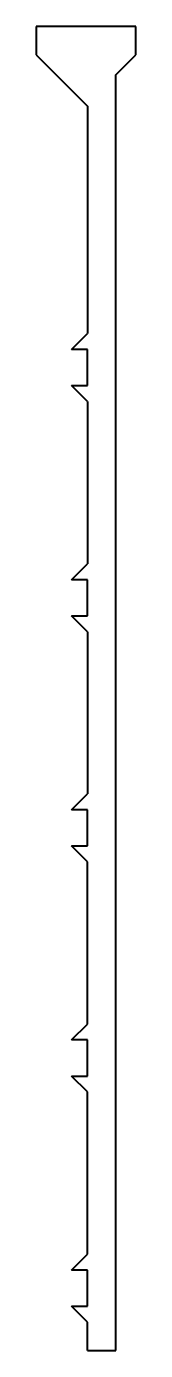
# Model space of a CAD drawing. Header units: inches. Extents: x -9 to 8, y 0 to 233.
import ezdxf

# ---------------------------------------------------------------- set-up
doc = ezdxf.new("R2010")
doc.units = ezdxf.units.IN
doc.header["$MEASUREMENT"] = 0
doc.layers.add('Visible', color=7, linetype='Continuous', lineweight=40)

msp = doc.modelspace()

# ---------------------------------------------------------------- linework, layer by layer
at = {"layer": 'Visible'}
for p, q in [((8.5, 233), (-9, 233)), ((-9, 233), (-9, 228)), ((8.5, 228), (8.5, 233)), ((-9, 228), (0, 219)), ((5, 224.5), (8.5, 228)), ((5, 0), (5, 224.5)), ((0, 219), (0, 178.95)), ((-2.8, 176.15), (0, 178.95)), ((0, 176.15), (-2.8, 176.15)), ((0, 169.8), (0, 176.15)), ((-2.8, 169.8), (0, 169.8)), ((0, 167), (-2.8, 169.8)), ((0, 167), (0, 138.45)), ((-2.8, 135.65), (0, 138.45)), ((0, 135.65), (-2.8, 135.65)), ((0, 129.3), (0, 135.65)), ((-2.8, 129.3), (0, 129.3)), ((0, 126.5), (-2.8, 129.3)), ((0, 126.5), (0, 97.95)), ((-2.8, 95.15), (0, 97.95)), ((0, 95.15), (-2.8, 95.15)), ((0, 88.8), (0, 95.15)), ((-2.8, 88.8), (0, 88.8)), ((0, 86), (-2.8, 88.8)), ((0, 57.45), (0, 86)), ((-2.8, 54.65), (0, 57.45)), ((0, 54.65), (-2.8, 54.65)), ((0, 48.3), (0, 54.65)), ((-2.8, 48.3), (0, 48.3)), ((0, 45.5), (-2.8, 48.3)), ((0, 16.95), (0, 45.5)), ((-2.8, 14.15), (0, 16.95)), ((0, 14.15), (-2.8, 14.15)), ((0, 7.8), (0, 14.15)), ((-2.8, 7.8), (0, 7.8)), ((0, 5), (-2.8, 7.8)), ((0, 0), (0, 5)), ((0, 0), (5, 0))]:
    msp.add_line(p, q, dxfattribs=at)

doc.saveas('drawing.dxf')
